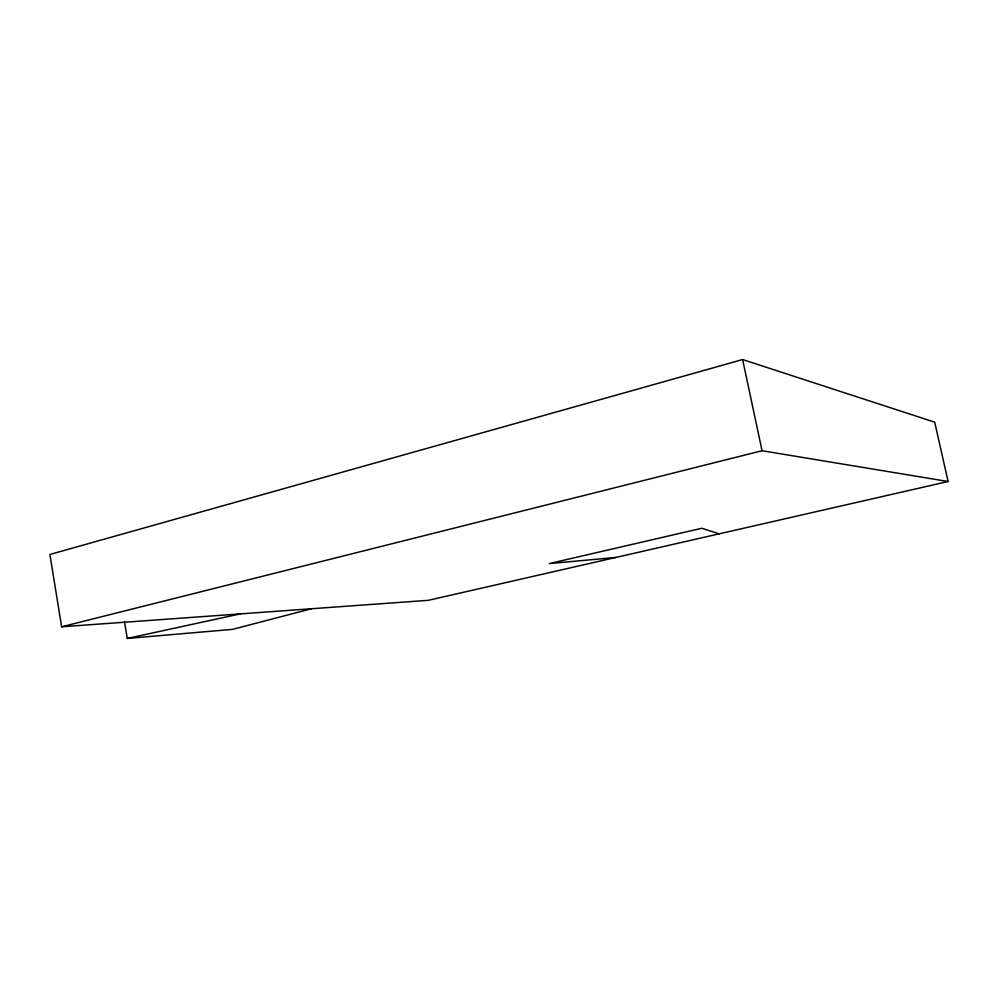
<?xml version="1.0" encoding="UTF-8"?>
<svg xmlns="http://www.w3.org/2000/svg" width="998" height="998" viewBox="0 0 998 998"><rect width="100%" height="100%" fill="white"/><g stroke="black" fill="none" stroke-linecap="round" stroke-linejoin="round"><path stroke-width="1.5" d="M742.612 359.554L49.9 554.464L61.627 626.781L428.292 600.322L948.1 481.51L934.702 422.179L742.612 359.554L762.06 450.734L948.1 481.51M311.451 608.755L232.559 629.364L127.282 638.446L124.501 621.804M61.627 626.781L762.06 450.734M127.282 638.446L240.293 613.882M615.928 557.433L549.274 563.583L701.769 528.266L719.209 533.83"/></g></svg>
